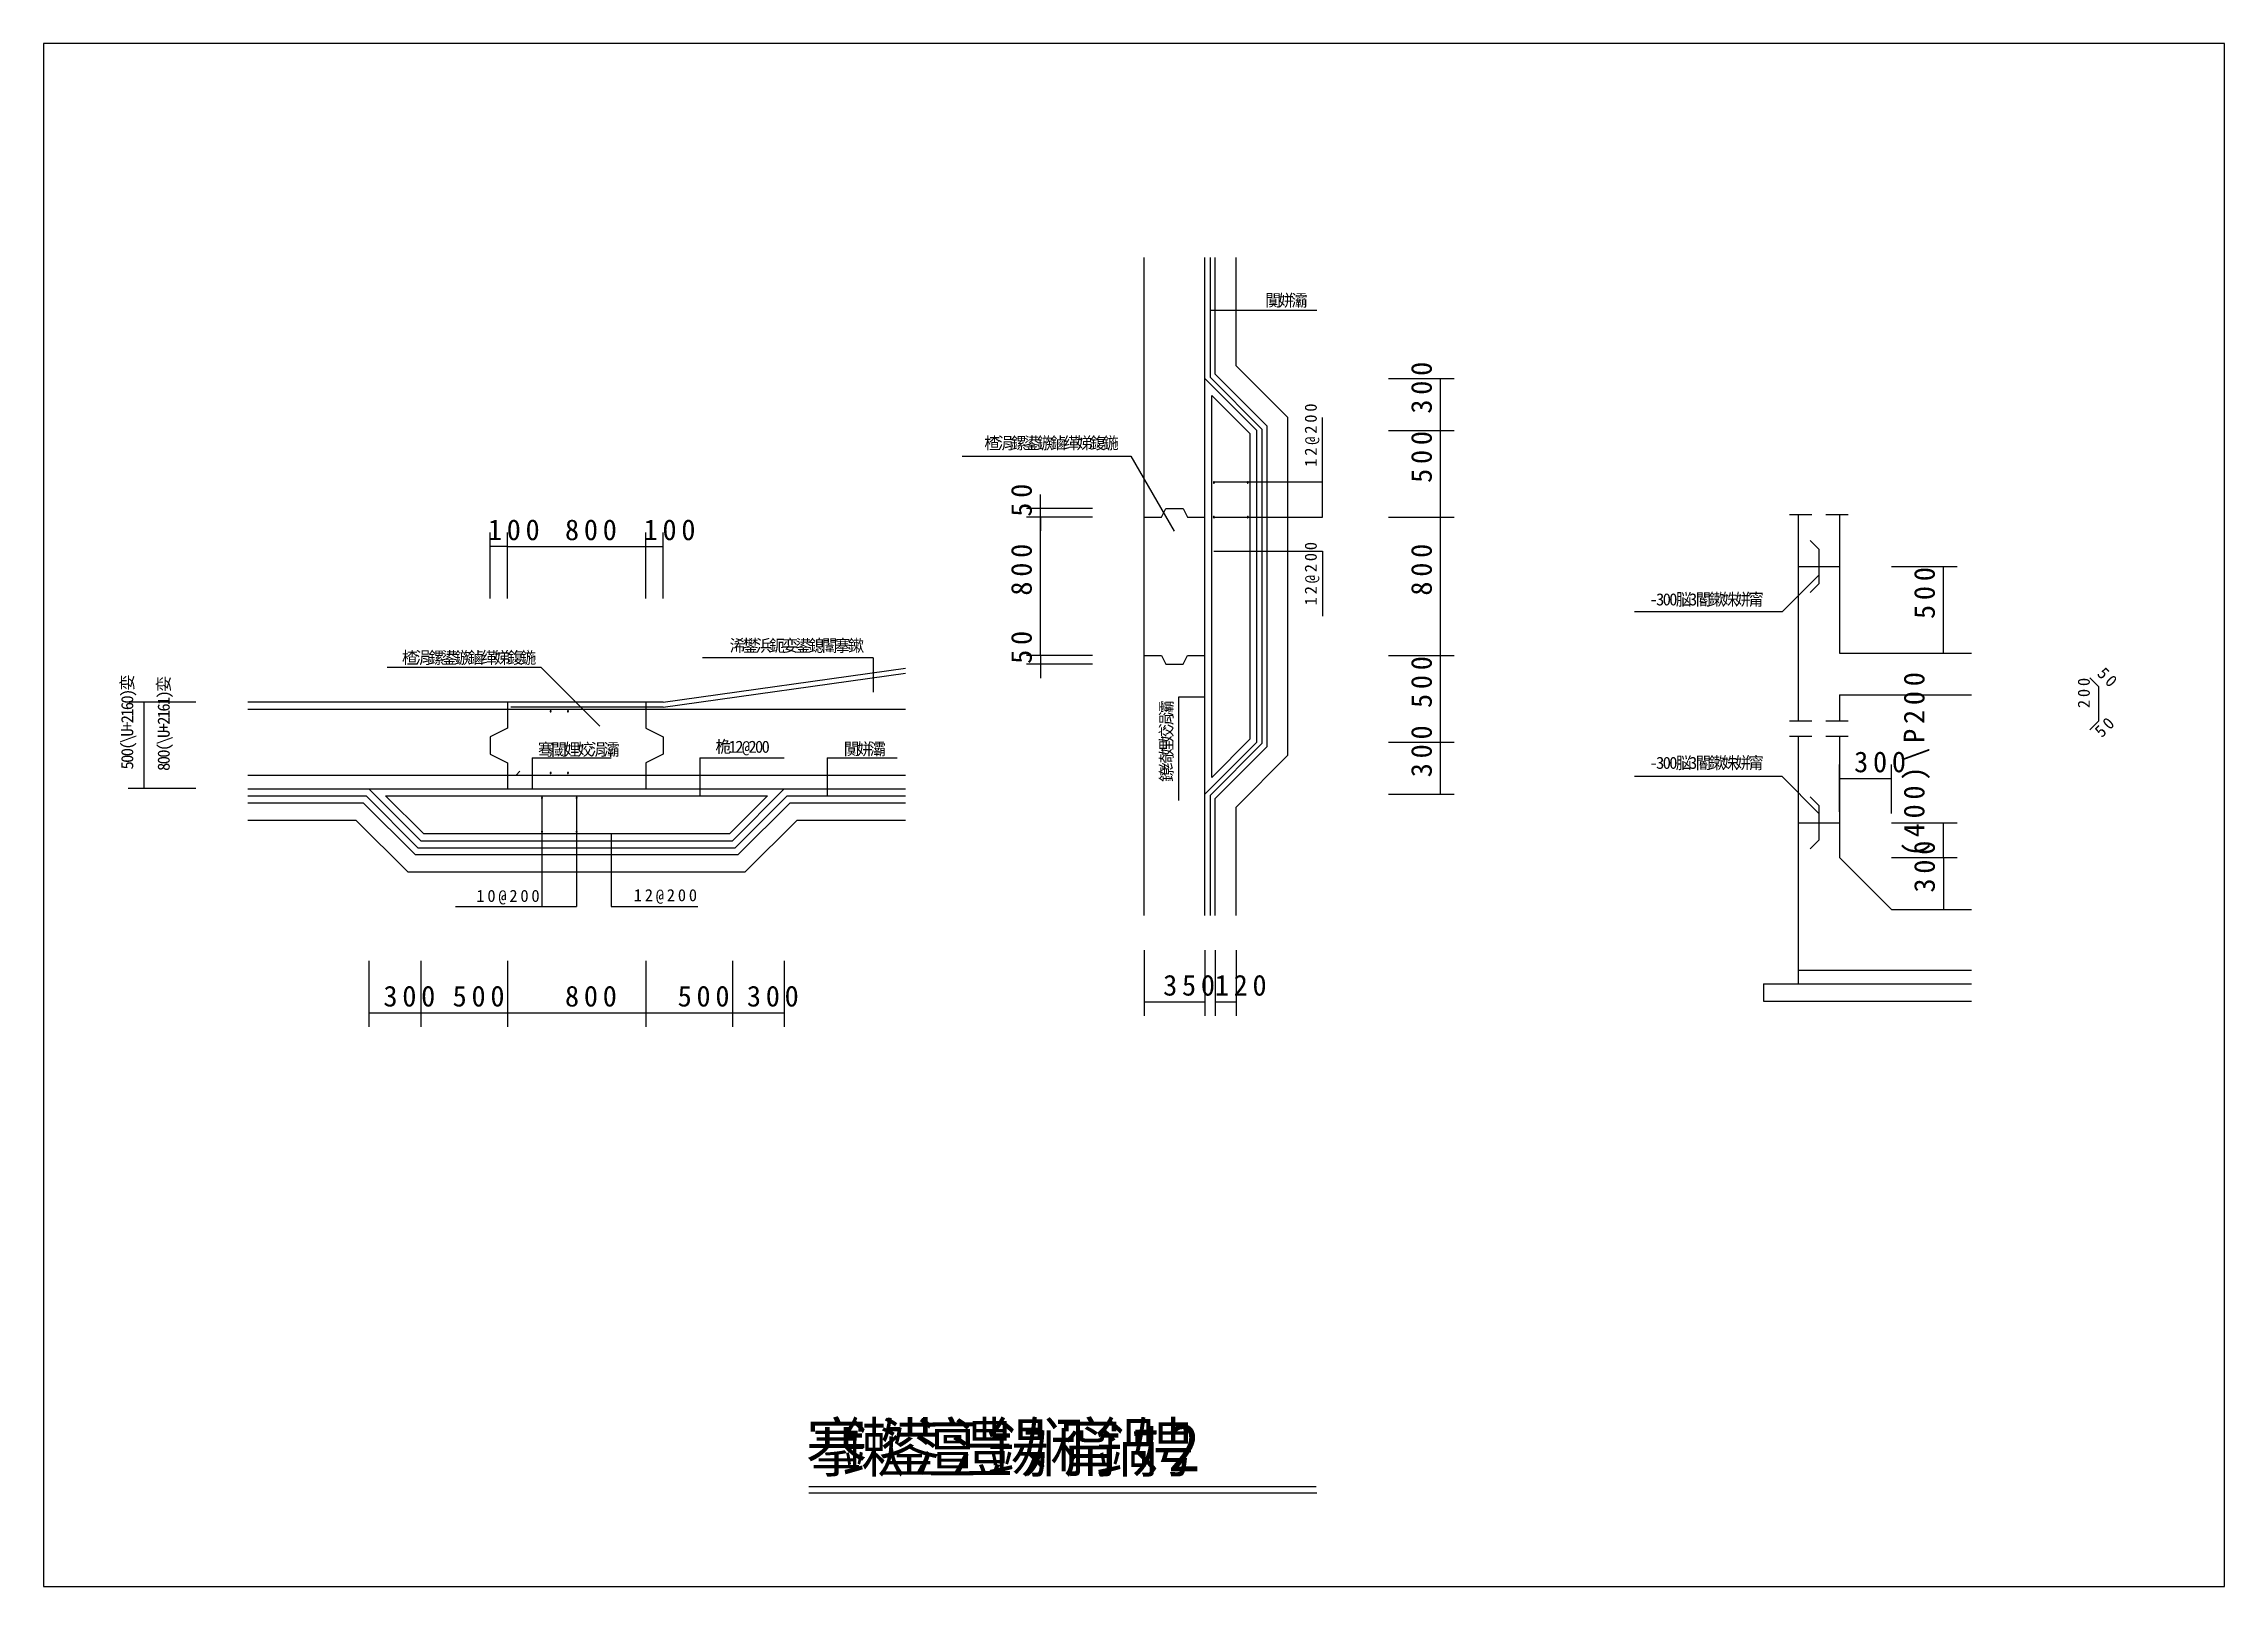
# Model space of a CAD drawing. Header units: metres. Extents: x 0 to 420, y 0 to 297.
import ezdxf

# ---------------------------------------------------------------- set-up
doc = ezdxf.new("R2010")
doc.units = ezdxf.units.M

msp = doc.modelspace()

# ---------------------------------------------------------------- linework, layer by layer
for p, q in [((420, 297), (0, 297)), ((0, 297), (0, 0)), ((420, 0), (420, 297)), ((211.98, 129.18), (211.98, 255.85)), ((223.65, 129.18), (223.65, 255.85)), ((224.65, 255.85), (224.65, 232.76)), ((225.65, 233.34), (225.65, 255.85)), ((229.65, 235), (229.65, 255.85)), ((224.65, 245.68), (245.22, 245.68)), ((223.65, 145.85), (223.65, 239.18)), ((223.65, 232.51), (233.65, 222.51)), ((224.65, 232.76), (234.65, 222.76)), ((225.65, 233.34), (235.65, 223.34)), ((229.65, 235), (239.65, 225)), ((259.02, 232.51), (271.69, 232.51)), ((269.02, 222.51), (269.02, 232.51)), ((224.98, 155.73), (224.98, 229.29)), ((224.98, 229.29), (232.31, 221.96)), ((234.65, 222.76), (234.65, 162.27)), ((235.65, 161.68), (235.65, 223.34)), ((239.65, 160.03), (239.65, 225)), ((246.31, 205.85), (246.31, 225)), ((232.31, 221.96), (232.31, 163.07)), ((233.65, 162.51), (233.65, 222.51)), ((259.02, 222.51), (271.69, 222.51)), ((259.02, 222.51), (271.69, 222.51)), ((269.02, 205.85), (269.02, 222.51)), ((176.92, 217.6), (209.41, 217.6)), ((209.41, 217.6), (217.75, 203.16)), ((191.98, 207.51), (191.98, 210.18)), ((225.38, 212.62), (246.31, 212.62)), ((201.98, 207.51), (189.31, 207.51)), ((201.98, 205.85), (189.31, 205.85)), ((201.98, 205.85), (189.31, 205.85)), ((191.98, 205.85), (191.98, 207.51)), ((191.98, 179.18), (191.98, 205.85)), ((191.98, 205.85), (191.98, 203.18)), ((211.98, 205.85), (215.31, 205.85)), ((215.31, 205.85), (216.15, 207.51)), ((216.15, 207.51), (219.48, 207.51)), ((219.48, 207.51), (220.31, 205.85)), ((220.31, 205.85), (223.65, 205.85)), ((225.49, 205.85), (246.31, 205.85)), ((259.02, 205.85), (271.69, 205.85)), ((259.02, 205.85), (271.69, 205.85)), ((269.02, 179.18), (269.02, 205.85)), ((336.23, 206.32), (340.56, 206.32)), ((337.9, 206.32), (337.9, 166.65)), ((343.23, 206.32), (347.56, 206.32)), ((345.9, 206.32), (345.9, 179.65)), ((85.98, 190.2), (85.98, 202.87)), ((89.31, 190.2), (89.31, 202.87)), ((89.31, 190.2), (89.31, 202.87)), ((115.98, 190.2), (115.98, 202.87)), ((115.98, 190.2), (115.98, 202.87)), ((119.31, 190.2), (119.31, 202.87)), ((89.31, 200.2), (85.98, 200.2)), ((89.31, 200.2), (115.98, 200.2)), ((115.98, 200.2), (119.31, 200.2)), ((225.38, 199.29), (246.31, 199.29)), ((246.31, 199.29), (246.31, 186.79)), ((340.23, 201.32), (341.9, 199.65)), ((341.9, 199.65), (341.9, 192.99)), ((341.9, 194.67), (334.82, 187.6)), ((337.9, 196.32), (345.9, 196.32)), ((355.9, 196.32), (368.56, 196.32)), ((365.9, 179.65), (365.9, 196.32)), ((341.9, 192.99), (340.23, 191.32)), ((334.82, 187.6), (306.42, 187.6)), ((191.98, 179.18), (191.98, 181.85)), ((95.82, 176.87), (66.14, 176.87)), ((107.11, 165.58), (95.82, 176.87)), ((119.31, 170.2), (165.98, 176.76)), ((159.79, 178.76), (126.92, 178.76)), ((159.79, 178.76), (159.79, 172.17)), ((201.98, 179.18), (189.31, 179.18)), ((201.98, 179.18), (189.31, 179.18)), ((201.98, 177.51), (189.31, 177.51)), ((191.98, 179.18), (191.98, 177.51)), ((191.98, 177.51), (191.98, 174.85)), ((211.98, 179.18), (215.31, 179.18)), ((215.31, 179.18), (216.15, 177.51)), ((216.15, 177.51), (219.48, 177.51)), ((219.48, 177.51), (220.31, 179.18)), ((220.31, 179.18), (223.65, 179.18)), ((259.02, 179.18), (271.69, 179.18)), ((259.02, 179.18), (271.69, 179.18)), ((269.02, 162.51), (269.02, 179.18)), ((345.9, 179.65), (371.32, 179.65)), ((355.9, 179.65), (368.56, 179.65)), ((119.31, 169.27), (165.98, 175.83)), ((394.1, 174.88), (395.77, 173.21)), ((395.77, 173.21), (395.77, 166.55)), ((29.31, 170.25), (16.31, 170.25)), ((19.31, 170.25), (19.31, 153.58)), ((119.31, 170.2), (39.31, 170.2)), ((39.31, 168.87), (165.98, 168.87)), ((89.31, 170.2), (89.31, 165.2)), ((119.31, 169.27), (89.96, 169.27)), ((115.98, 170.2), (115.98, 165.2)), ((218.64, 151.3), (218.64, 171.25)), ((218.64, 171.25), (223.65, 171.25)), ((345.9, 171.65), (371.32, 171.65)), ((345.9, 171.65), (345.9, 166.65)), ((89.31, 165.2), (85.98, 163.53)), ((115.98, 165.2), (119.31, 163.53)), ((336.23, 166.65), (340.56, 166.65)), ((343.23, 166.65), (347.56, 166.65)), ((395.77, 166.55), (394.1, 164.88)), ((85.98, 163.53), (85.98, 160.2)), ((85.98, 160.2), (89.31, 158.53)), ((119.31, 160.2), (115.98, 158.53)), ((119.31, 163.53), (119.31, 160.2)), ((223.65, 152.51), (233.65, 162.51)), ((234.65, 162.27), (224.65, 152.27)), ((232.31, 163.07), (224.98, 155.73)), ((225.65, 151.68), (235.65, 161.68)), ((229.65, 150.03), (239.65, 160.03)), ((259.02, 162.51), (271.69, 162.51)), ((259.02, 162.51), (271.69, 162.51)), ((269.02, 152.51), (269.02, 162.51)), ((336.23, 163.65), (340.56, 163.65)), ((337.9, 163.65), (337.9, 115.99)), ((343.23, 163.65), (347.56, 163.65)), ((345.9, 163.65), (345.9, 140.32)), ((39.31, 156.2), (165.98, 156.2)), ((89.31, 158.53), (89.31, 153.53)), ((90.98, 156.2), (91.69, 156.91)), ((94.06, 159.53), (109.31, 159.53)), ((94.06, 159.53), (94.06, 153.53)), ((115.98, 158.53), (115.98, 153.53)), ((126.39, 159.53), (142.65, 159.53)), ((126.39, 159.53), (126.39, 152.2)), ((150.89, 159.53), (164.41, 159.53)), ((150.89, 159.53), (150.89, 152.2)), ((334.82, 155.89), (306.42, 155.89)), ((341.9, 148.82), (334.82, 155.89)), ((345.9, 149.1), (345.9, 158.19)), ((345.9, 155.52), (355.9, 155.52)), ((355.9, 148.82), (355.9, 158.19)), ((29.31, 153.58), (16.31, 153.58)), ((39.31, 153.53), (165.98, 153.53)), ((39.31, 152.2), (62.09, 152.2)), ((55.98, 153.53), (149.31, 153.53)), ((62.09, 152.2), (72.09, 142.2)), ((62.65, 153.53), (72.65, 143.53)), ((65.87, 152.2), (139.43, 152.2)), ((73.2, 144.87), (65.87, 152.2)), ((95.98, 151.69), (95.98, 130.87)), ((102.65, 151.8), (102.65, 130.87)), ((139.43, 152.2), (132.09, 144.87)), ((142.65, 153.53), (132.65, 143.53)), ((133.2, 142.2), (143.2, 152.2)), ((143.2, 152.2), (165.98, 152.2)), ((224.65, 152.27), (224.65, 129.18)), ((225.65, 129.18), (225.65, 151.68)), ((259.02, 152.51), (271.69, 152.51)), ((340.23, 151.99), (341.9, 150.32)), ((39.31, 150.87), (61.54, 150.87)), ((39.31, 147.53), (60.16, 147.53)), ((60.16, 147.53), (70.16, 137.53)), ((61.54, 150.87), (71.54, 140.87)), ((143.75, 150.87), (133.75, 140.87)), ((145.13, 147.53), (135.13, 137.53)), ((143.75, 150.87), (165.98, 150.87)), ((145.13, 147.53), (165.98, 147.53)), ((229.65, 129.18), (229.65, 150.03)), ((341.9, 150.32), (341.9, 143.65)), ((72.65, 143.53), (132.65, 143.53)), ((132.09, 144.87), (73.2, 144.87)), ((109.31, 144.87), (109.31, 130.87)), ((337.9, 146.99), (345.9, 146.99)), ((341.9, 143.65), (340.23, 141.99)), ((355.9, 146.99), (368.56, 146.99)), ((365.9, 140.32), (365.9, 146.99)), ((71.54, 140.87), (133.75, 140.87)), ((72.09, 142.2), (133.2, 142.2)), ((345.9, 140.32), (355.9, 130.32)), ((355.9, 140.32), (368.56, 140.32)), ((355.9, 140.32), (368.56, 140.32)), ((365.9, 140.32), (365.9, 130.32)), ((70.16, 137.53), (135.13, 137.53)), ((79.31, 130.87), (102.65, 130.87)), ((109.31, 130.87), (125.98, 130.87)), ((355.9, 130.32), (371.32, 130.32)), ((355.9, 130.32), (368.56, 130.32)), ((211.98, 122.51), (211.98, 109.85)), ((223.65, 122.51), (223.65, 109.85)), ((225.65, 122.51), (225.65, 109.85)), ((229.65, 122.51), (229.65, 109.85)), ((62.65, 120.41), (62.65, 107.75)), ((72.65, 120.41), (72.65, 107.75)), ((72.65, 120.41), (72.65, 107.75)), ((89.31, 120.41), (89.31, 107.75)), ((89.31, 120.41), (89.31, 107.75)), ((115.98, 120.41), (115.98, 107.75)), ((115.98, 120.41), (115.98, 107.75)), ((132.65, 120.41), (132.65, 107.75)), ((132.65, 120.41), (132.65, 107.75)), ((142.65, 120.41), (142.65, 107.75)), ((337.9, 118.65), (371.32, 118.65)), ((331.23, 115.99), (371.32, 115.99)), ((331.23, 115.99), (331.23, 112.65)), ((62.65, 110.41), (72.65, 110.41)), ((72.65, 110.41), (89.31, 110.41)), ((89.31, 110.41), (115.98, 110.41)), ((115.98, 110.41), (132.65, 110.41)), ((132.65, 110.41), (142.65, 110.41)), ((211.98, 112.51), (223.65, 112.51)), ((225.65, 112.51), (229.65, 112.51)), ((331.23, 112.65), (371.32, 112.65)), ((147.36, 19.2), (245.1, 19.2)), ((147.36, 17.99), (245.19, 17.99)), ((0, 0), (420, 0))]:
    msp.add_line(p, q)
for points in [[(225.38, 212.62), (225.37, 212.62), (225.36, 212.62), (225.35, 212.62), (225.34, 212.61), (225.33, 212.61), (225.32, 212.6), (225.31, 212.6), (225.3, 212.59), (225.29, 212.58), (225.29, 212.57), (225.28, 212.56), (225.28, 212.55), (225.28, 212.54), (225.27, 212.53), (225.27, 212.52), (225.27, 212.51), (225.27, 212.5), (225.27, 212.49), (225.28, 212.48), (225.28, 212.47), (225.28, 212.46), (225.29, 212.45), (225.29, 212.44), (225.3, 212.44), (225.31, 212.43), (225.32, 212.42), (225.33, 212.42), (225.34, 212.41), (225.35, 212.41), (225.36, 212.41), (225.37, 212.4), (225.38, 212.4)], [(225.38, 212.4), (225.39, 212.4), (225.4, 212.41), (225.41, 212.41), (225.42, 212.41), (225.43, 212.42), (225.44, 212.42), (225.45, 212.43), (225.46, 212.44), (225.46, 212.44), (225.47, 212.45), (225.47, 212.46), (225.48, 212.47), (225.48, 212.48), (225.48, 212.49), (225.49, 212.5), (225.49, 212.51), (225.49, 212.52), (225.48, 212.53), (225.48, 212.54), (225.48, 212.55), (225.47, 212.56), (225.47, 212.57), (225.46, 212.58), (225.46, 212.59), (225.45, 212.6), (225.44, 212.6), (225.43, 212.61), (225.42, 212.61), (225.41, 212.62), (225.4, 212.62), (225.39, 212.62), (225.38, 212.62), (225.38, 212.62)], [(231.91, 212.62), (231.9, 212.62), (231.89, 212.62), (231.88, 212.62), (231.87, 212.61), (231.86, 212.61), (231.85, 212.6), (231.84, 212.6), (231.83, 212.59), (231.83, 212.58), (231.82, 212.57), (231.81, 212.56), (231.81, 212.55), (231.81, 212.54), (231.8, 212.53), (231.8, 212.52), (231.8, 212.51), (231.8, 212.5), (231.8, 212.49), (231.81, 212.48), (231.81, 212.47), (231.81, 212.46), (231.82, 212.45), (231.83, 212.44), (231.83, 212.44), (231.84, 212.43), (231.85, 212.42), (231.86, 212.42), (231.87, 212.41), (231.88, 212.41), (231.89, 212.41), (231.9, 212.4), (231.91, 212.4)], [(231.91, 212.4), (231.92, 212.4), (231.93, 212.41), (231.94, 212.41), (231.95, 212.41), (231.96, 212.42), (231.97, 212.42), (231.98, 212.43), (231.99, 212.44), (231.99, 212.44), (232, 212.45), (232.01, 212.46), (232.01, 212.47), (232.01, 212.48), (232.02, 212.49), (232.02, 212.5), (232.02, 212.51), (232.02, 212.52), (232.02, 212.53), (232.01, 212.54), (232.01, 212.55), (232.01, 212.56), (232, 212.57), (231.99, 212.58), (231.99, 212.59), (231.98, 212.6), (231.97, 212.6), (231.96, 212.61), (231.95, 212.61), (231.94, 212.62), (231.93, 212.62), (231.92, 212.62), (231.91, 212.62), (231.91, 212.62)], [(225.38, 205.95), (225.37, 205.95), (225.36, 205.95), (225.35, 205.95), (225.34, 205.95), (225.33, 205.94), (225.32, 205.94), (225.31, 205.93), (225.3, 205.92), (225.29, 205.91), (225.29, 205.91), (225.28, 205.9), (225.28, 205.89), (225.28, 205.88), (225.27, 205.87), (225.27, 205.86), (225.27, 205.85), (225.27, 205.84), (225.27, 205.82), (225.28, 205.81), (225.28, 205.8), (225.28, 205.79), (225.29, 205.79), (225.29, 205.78), (225.3, 205.77), (225.31, 205.76), (225.32, 205.76), (225.33, 205.75), (225.34, 205.75), (225.35, 205.74), (225.36, 205.74), (225.37, 205.74), (225.38, 205.74)], [(225.38, 205.74), (225.39, 205.74), (225.4, 205.74), (225.41, 205.74), (225.42, 205.75), (225.43, 205.75), (225.44, 205.76), (225.45, 205.76), (225.46, 205.77), (225.46, 205.78), (225.47, 205.79), (225.47, 205.79), (225.48, 205.8), (225.48, 205.81), (225.48, 205.82), (225.49, 205.84), (225.49, 205.85), (225.49, 205.86), (225.48, 205.87), (225.48, 205.88), (225.48, 205.89), (225.47, 205.9), (225.47, 205.91), (225.46, 205.91), (225.46, 205.92), (225.45, 205.93), (225.44, 205.94), (225.43, 205.94), (225.42, 205.95), (225.41, 205.95), (225.4, 205.95), (225.39, 205.95), (225.38, 205.95), (225.38, 205.95)], [(231.91, 205.95), (231.9, 205.95), (231.89, 205.95), (231.88, 205.95), (231.87, 205.95), (231.86, 205.94), (231.85, 205.94), (231.84, 205.93), (231.83, 205.92), (231.83, 205.91), (231.82, 205.91), (231.81, 205.9), (231.81, 205.89), (231.81, 205.88), (231.8, 205.87), (231.8, 205.86), (231.8, 205.85), (231.8, 205.84), (231.8, 205.82), (231.81, 205.81), (231.81, 205.8), (231.81, 205.79), (231.82, 205.79), (231.83, 205.78), (231.83, 205.77), (231.84, 205.76), (231.85, 205.76), (231.86, 205.75), (231.87, 205.75), (231.88, 205.74), (231.89, 205.74), (231.9, 205.74), (231.91, 205.74)], [(231.91, 205.74), (231.92, 205.74), (231.93, 205.74), (231.94, 205.74), (231.95, 205.75), (231.96, 205.75), (231.97, 205.76), (231.98, 205.76), (231.99, 205.77), (231.99, 205.78), (232, 205.79), (232.01, 205.79), (232.01, 205.8), (232.01, 205.81), (232.02, 205.82), (232.02, 205.84), (232.02, 205.85), (232.02, 205.86), (232.02, 205.87), (232.01, 205.88), (232.01, 205.89), (232.01, 205.9), (232, 205.91), (231.99, 205.91), (231.99, 205.92), (231.98, 205.93), (231.97, 205.94), (231.96, 205.94), (231.95, 205.95), (231.94, 205.95), (231.93, 205.95), (231.92, 205.95), (231.91, 205.95), (231.91, 205.95)], [(97.75, 168.47), (97.75, 168.48), (97.74, 168.49), (97.74, 168.5), (97.74, 168.51), (97.73, 168.52), (97.73, 168.53), (97.72, 168.54), (97.72, 168.54), (97.71, 168.55), (97.7, 168.56), (97.69, 168.56), (97.68, 168.57), (97.68, 168.57), (97.67, 168.57), (97.66, 168.57), (97.65, 168.57), (97.64, 168.57), (97.63, 168.57), (97.62, 168.57), (97.61, 168.57), (97.6, 168.56), (97.59, 168.56), (97.58, 168.55), (97.58, 168.54), (97.57, 168.54), (97.56, 168.53), (97.56, 168.52), (97.55, 168.51), (97.55, 168.5), (97.55, 168.49), (97.55, 168.48), (97.55, 168.47), (97.55, 168.47)], [(97.55, 168.47), (97.55, 168.46), (97.55, 168.45), (97.55, 168.45), (97.55, 168.44), (97.56, 168.43), (97.56, 168.42), (97.57, 168.41), (97.58, 168.4), (97.58, 168.4), (97.59, 168.39), (97.6, 168.39), (97.61, 168.38), (97.62, 168.38), (97.63, 168.38), (97.64, 168.37), (97.65, 168.37), (97.66, 168.37), (97.67, 168.38), (97.68, 168.38), (97.68, 168.38), (97.69, 168.39), (97.7, 168.39), (97.71, 168.4), (97.72, 168.4), (97.72, 168.41), (97.73, 168.42), (97.73, 168.43), (97.74, 168.44), (97.74, 168.45), (97.74, 168.45), (97.75, 168.46), (97.75, 168.47), (97.75, 168.47)], [(101.08, 168.47), (101.08, 168.48), (101.08, 168.49), (101.08, 168.5), (101.07, 168.51), (101.07, 168.52), (101.06, 168.53), (101.06, 168.54), (101.05, 168.54), (101.04, 168.55), (101.03, 168.56), (101.03, 168.56), (101.02, 168.57), (101.01, 168.57), (101, 168.57), (100.99, 168.57), (100.98, 168.57), (100.97, 168.57), (100.96, 168.57), (100.95, 168.57), (100.94, 168.57), (100.93, 168.56), (100.92, 168.56), (100.92, 168.55), (100.91, 168.54), (100.9, 168.54), (100.9, 168.53), (100.89, 168.52), (100.89, 168.51), (100.88, 168.5), (100.88, 168.49), (100.88, 168.48), (100.88, 168.47), (100.88, 168.47)], [(100.88, 168.47), (100.88, 168.46), (100.88, 168.45), (100.88, 168.45), (100.89, 168.44), (100.89, 168.43), (100.9, 168.42), (100.9, 168.41), (100.91, 168.4), (100.92, 168.4), (100.92, 168.39), (100.93, 168.39), (100.94, 168.38), (100.95, 168.38), (100.96, 168.38), (100.97, 168.37), (100.98, 168.37), (100.99, 168.37), (101, 168.38), (101.01, 168.38), (101.02, 168.38), (101.03, 168.39), (101.03, 168.39), (101.04, 168.4), (101.05, 168.4), (101.06, 168.41), (101.06, 168.42), (101.07, 168.43), (101.07, 168.44), (101.08, 168.45), (101.08, 168.45), (101.08, 168.46), (101.08, 168.47), (101.08, 168.47)], [(97.75, 156.6), (97.75, 156.61), (97.74, 156.62), (97.74, 156.63), (97.74, 156.64), (97.73, 156.65), (97.73, 156.66), (97.72, 156.66), (97.72, 156.67), (97.71, 156.68), (97.7, 156.68), (97.69, 156.69), (97.68, 156.69), (97.68, 156.7), (97.67, 156.7), (97.66, 156.7), (97.65, 156.7), (97.64, 156.7), (97.63, 156.7), (97.62, 156.7), (97.61, 156.69), (97.6, 156.69), (97.59, 156.68), (97.58, 156.68), (97.58, 156.67), (97.57, 156.66), (97.56, 156.66), (97.56, 156.65), (97.55, 156.64), (97.55, 156.63), (97.55, 156.62), (97.55, 156.61), (97.55, 156.6), (97.55, 156.6)], [(97.55, 156.6), (97.55, 156.59), (97.55, 156.58), (97.55, 156.57), (97.55, 156.56), (97.56, 156.55), (97.56, 156.54), (97.57, 156.54), (97.58, 156.53), (97.58, 156.52), (97.59, 156.52), (97.6, 156.51), (97.61, 156.51), (97.62, 156.5), (97.63, 156.5), (97.64, 156.5), (97.65, 156.5), (97.66, 156.5), (97.67, 156.5), (97.68, 156.5), (97.68, 156.51), (97.69, 156.51), (97.7, 156.52), (97.71, 156.52), (97.72, 156.53), (97.72, 156.54), (97.73, 156.54), (97.73, 156.55), (97.74, 156.56), (97.74, 156.57), (97.74, 156.58), (97.75, 156.59), (97.75, 156.6), (97.75, 156.6)], [(101.08, 156.6), (101.08, 156.61), (101.08, 156.62), (101.08, 156.63), (101.07, 156.64), (101.07, 156.65), (101.06, 156.66), (101.06, 156.66), (101.05, 156.67), (101.04, 156.68), (101.03, 156.68), (101.03, 156.69), (101.02, 156.69), (101.01, 156.7), (101, 156.7), (100.99, 156.7), (100.98, 156.7), (100.97, 156.7), (100.96, 156.7), (100.95, 156.7), (100.94, 156.69), (100.93, 156.69), (100.92, 156.68), (100.92, 156.68), (100.91, 156.67), (100.9, 156.66), (100.9, 156.66), (100.89, 156.65), (100.89, 156.64), (100.88, 156.63), (100.88, 156.62), (100.88, 156.61), (100.88, 156.6), (100.88, 156.6)], [(100.88, 156.6), (100.88, 156.59), (100.88, 156.58), (100.88, 156.57), (100.89, 156.56), (100.89, 156.55), (100.9, 156.54), (100.9, 156.54), (100.91, 156.53), (100.92, 156.52), (100.92, 156.52), (100.93, 156.51), (100.94, 156.51), (100.95, 156.5), (100.96, 156.5), (100.97, 156.5), (100.98, 156.5), (100.99, 156.5), (101, 156.5), (101.01, 156.5), (101.02, 156.51), (101.03, 156.51), (101.03, 156.52), (101.04, 156.52), (101.05, 156.53), (101.06, 156.54), (101.06, 156.54), (101.07, 156.55), (101.07, 156.56), (101.08, 156.57), (101.08, 156.58), (101.08, 156.59), (101.08, 156.6), (101.08, 156.6)], [(96.09, 151.8), (96.09, 151.81), (96.09, 151.82), (96.08, 151.83), (96.08, 151.84), (96.07, 151.85), (96.07, 151.86), (96.06, 151.87), (96.06, 151.88), (96.05, 151.88), (96.04, 151.89), (96.03, 151.9), (96.02, 151.9), (96.01, 151.9), (96, 151.91), (95.99, 151.91), (95.98, 151.91), (95.97, 151.91), (95.96, 151.91), (95.95, 151.9), (95.94, 151.9), (95.93, 151.9), (95.92, 151.89), (95.91, 151.88), (95.9, 151.88), (95.9, 151.87), (95.89, 151.86), (95.88, 151.85), (95.88, 151.84), (95.88, 151.83), (95.87, 151.82), (95.87, 151.81), (95.87, 151.8), (95.87, 151.8)], [(95.87, 151.8), (95.87, 151.79), (95.87, 151.78), (95.88, 151.77), (95.88, 151.76), (95.88, 151.75), (95.89, 151.74), (95.9, 151.73), (95.9, 151.72), (95.91, 151.72), (95.92, 151.71), (95.93, 151.7), (95.94, 151.7), (95.95, 151.7), (95.96, 151.69), (95.97, 151.69), (95.98, 151.69), (95.99, 151.69), (96, 151.69), (96.01, 151.7), (96.02, 151.7), (96.03, 151.7), (96.04, 151.71), (96.05, 151.72), (96.06, 151.72), (96.06, 151.73), (96.07, 151.74), (96.07, 151.75), (96.08, 151.76), (96.08, 151.77), (96.09, 151.78), (96.09, 151.79), (96.09, 151.8), (96.09, 151.8)], [(102.75, 151.8), (102.75, 151.81), (102.75, 151.82), (102.75, 151.83), (102.75, 151.84), (102.74, 151.85), (102.74, 151.86), (102.73, 151.87), (102.72, 151.88), (102.71, 151.88), (102.71, 151.89), (102.7, 151.9), (102.69, 151.9), (102.68, 151.9), (102.67, 151.91), (102.66, 151.91), (102.65, 151.91), (102.64, 151.91), (102.62, 151.91), (102.61, 151.9), (102.6, 151.9), (102.6, 151.9), (102.59, 151.89), (102.58, 151.88), (102.57, 151.88), (102.56, 151.87), (102.56, 151.86), (102.55, 151.85), (102.55, 151.84), (102.54, 151.83), (102.54, 151.82), (102.54, 151.81), (102.54, 151.8), (102.54, 151.8)], [(102.54, 151.8), (102.54, 151.79), (102.54, 151.78), (102.54, 151.77), (102.55, 151.76), (102.55, 151.75), (102.56, 151.74), (102.56, 151.73), (102.57, 151.72), (102.58, 151.72), (102.59, 151.71), (102.6, 151.7), (102.6, 151.7), (102.61, 151.7), (102.62, 151.69), (102.64, 151.69), (102.65, 151.69), (102.66, 151.69), (102.67, 151.69), (102.68, 151.7), (102.69, 151.7), (102.7, 151.7), (102.71, 151.71), (102.71, 151.72), (102.72, 151.72), (102.73, 151.73), (102.74, 151.74), (102.74, 151.75), (102.75, 151.76), (102.75, 151.77), (102.75, 151.78), (102.75, 151.79), (102.75, 151.8), (102.75, 151.8)], [(96.09, 145.27), (96.09, 145.28), (96.09, 145.29), (96.08, 145.3), (96.08, 145.31), (96.07, 145.32), (96.07, 145.33), (96.06, 145.34), (96.06, 145.35), (96.05, 145.35), (96.04, 145.36), (96.03, 145.37), (96.02, 145.37), (96.01, 145.37), (96, 145.38), (95.99, 145.38), (95.98, 145.38), (95.97, 145.38), (95.96, 145.38), (95.95, 145.37), (95.94, 145.37), (95.93, 145.37), (95.92, 145.36), (95.91, 145.35), (95.9, 145.35), (95.9, 145.34), (95.89, 145.33), (95.88, 145.32), (95.88, 145.31), (95.88, 145.3), (95.87, 145.29), (95.87, 145.28), (95.87, 145.27), (95.87, 145.27)], [(95.87, 145.27), (95.87, 145.26), (95.87, 145.25), (95.88, 145.24), (95.88, 145.23), (95.88, 145.22), (95.89, 145.21), (95.9, 145.2), (95.9, 145.19), (95.91, 145.19), (95.92, 145.18), (95.93, 145.17), (95.94, 145.17), (95.95, 145.17), (95.96, 145.16), (95.97, 145.16), (95.98, 145.16), (95.99, 145.16), (96, 145.16), (96.01, 145.17), (96.02, 145.17), (96.03, 145.17), (96.04, 145.18), (96.05, 145.19), (96.06, 145.19), (96.06, 145.2), (96.07, 145.21), (96.07, 145.22), (96.08, 145.23), (96.08, 145.24), (96.09, 145.25), (96.09, 145.26), (96.09, 145.27), (96.09, 145.27)], [(102.75, 145.27), (102.75, 145.28), (102.75, 145.29), (102.75, 145.3), (102.75, 145.31), (102.74, 145.32), (102.74, 145.33), (102.73, 145.34), (102.72, 145.35), (102.71, 145.35), (102.71, 145.36), (102.7, 145.37), (102.69, 145.37), (102.68, 145.37), (102.67, 145.38), (102.66, 145.38), (102.65, 145.38), (102.64, 145.38), (102.62, 145.38), (102.61, 145.37), (102.6, 145.37), (102.6, 145.37), (102.59, 145.36), (102.58, 145.35), (102.57, 145.35), (102.56, 145.34), (102.56, 145.33), (102.55, 145.32), (102.55, 145.31), (102.54, 145.3), (102.54, 145.29), (102.54, 145.28), (102.54, 145.27), (102.54, 145.27)], [(102.54, 145.27), (102.54, 145.26), (102.54, 145.25), (102.54, 145.24), (102.55, 145.23), (102.55, 145.22), (102.56, 145.21), (102.56, 145.2), (102.57, 145.19), (102.58, 145.19), (102.59, 145.18), (102.6, 145.17), (102.6, 145.17), (102.61, 145.17), (102.62, 145.16), (102.64, 145.16), (102.65, 145.16), (102.66, 145.16), (102.67, 145.16), (102.68, 145.17), (102.69, 145.17), (102.7, 145.17), (102.71, 145.18), (102.71, 145.19), (102.72, 145.19), (102.73, 145.2), (102.74, 145.21), (102.74, 145.22), (102.75, 145.23), (102.75, 145.24), (102.75, 145.25), (102.75, 145.26), (102.75, 145.27), (102.75, 145.27)]]:
    msp.add_lwpolyline(points)

# ---------------------------------------------------------------- texts
for s, height, p in [('闃', 2.33, (235.28, 246.41)), ('姘', 2.33, (237.82, 246.41)), ('灞', 2.33, (240.36, 246.41)), ('楂', 2.33, (181.18, 218.94)), ('涓', 2.33, (183.72, 218.94)), ('鏍', 2.33, (186.25, 218.94)), ('鍙', 2.33, (188.79, 218.94)), ('鏃', 2.33, (191.33, 218.94)), ('鏀', 2.33, (193.86, 218.94)), ('缂', 2.33, (196.4, 218.94)), ('娣', 2.33, (198.93, 218.94)), ('鍑', 2.33, (201.47, 218.94)), ('鍦', 2.33, (204.01, 218.94)), ('1', 4, (85.55, 201.41)), ('0', 4, (89.19, 201.41)), ('0', 4, (92.82, 201.41)), ('8', 4, (100.41, 201.41)), ('0', 4, (104.05, 201.41)), ('0', 4, (107.68, 201.41)), ('1', 4, (115.55, 201.41)), ('0', 4, (119.19, 201.41)), ('0', 4, (122.82, 201.41)), ('-', 2.33, (309.28, 188.85)), ('3', 2.33, (310.55, 188.85)), ('0', 2.33, (311.82, 188.85)), ('0', 2.33, (313.08, 188.85)), ('脳', 2.33, (314.35, 188.85)), ('3', 2.33, (316.89, 188.85)), ('閽', 2.33, (318.16, 188.85)), ('鏉', 2.33, (320.69, 188.85)), ('姝', 2.33, (323.23, 188.85)), ('姘', 2.33, (325.77, 188.85)), ('甯', 2.33, (328.3, 188.85)), ('浠', 2.33, (132.12, 179.95)), ('鐢', 2.33, (134.66, 179.95)), ('浜', 2.33, (137.19, 179.95)), ('鈪', 2.33, (139.73, 179.95)), ('娈', 2.33, (142.26, 179.95)), ('鍙', 2.33, (144.8, 179.95)), ('鎴', 2.33, (147.34, 179.95)), ('闈', 2.33, (149.87, 179.95)), ('搴', 2.33, (152.41, 179.95)), ('鏉', 2.33, (154.95, 179.95)), ('楂', 2.33, (69.02, 177.63)), ('涓', 2.33, (71.56, 177.63)), ('鏍', 2.33, (74.1, 177.63)), ('鍙', 2.33, (76.63, 177.63)), ('鏃', 2.33, (79.17, 177.63)), ('鏀', 2.33, (81.71, 177.63)), ('缂', 2.33, (84.24, 177.63)), ('娣', 2.33, (86.78, 177.63)), ('鍑', 2.33, (89.31, 177.63)), ('鍦', 2.33, (91.85, 177.63)), ('骞', 2.33, (95.2, 159.95)), ('閾', 2.33, (97.73, 159.95)), ('娌', 2.33, (100.27, 159.95)), ('姣', 2.33, (102.81, 159.95)), ('涓', 2.33, (105.34, 159.95)), ('灞', 2.33, (107.88, 159.95)), ('桅', 2.33, (129.4, 160.48)), ('1', 2.33, (131.94, 160.48)), ('2', 2.33, (133.21, 160.48)), ('@', 2.33, (134.47, 160.48)), ('2', 2.33, (135.74, 160.48)), ('0', 2.33, (137.01, 160.48)), ('0', 2.33, (138.28, 160.48)), ('闃', 2.33, (154.09, 160.06)), ('姘', 2.33, (156.63, 160.06)), ('灞', 2.33, (159.17, 160.06)), ('3', 2.33, (310.55, 157.38)), ('0', 2.33, (311.82, 157.38)), ('0', 2.33, (313.08, 157.38)), ('脳', 2.33, (314.35, 157.38)), ('3', 2.33, (316.89, 157.38)), ('閽', 2.33, (318.16, 157.38)), ('鏉', 2.33, (320.69, 157.38)), ('姝', 2.33, (323.23, 157.38)), ('姘', 2.33, (325.77, 157.38)), ('甯', 2.33, (328.3, 157.38)), ('3', 4, (348.69, 156.73)), ('0', 4, (352.33, 156.73)), ('0', 4, (355.96, 156.73)), ('-', 2.33, (309.28, 157.38)), ('1', 2.33, (83.34, 131.77)), ('0', 2.33, (85.46, 131.77)), ('@', 2.33, (87.58, 131.77)), ('2', 2.33, (89.7, 131.77)), ('0', 2.33, (91.82, 131.77)), ('0', 2.33, (93.94, 131.77)), ('1', 2.33, (113.65, 131.9)), ('2', 2.33, (115.78, 131.9)), ('@', 2.33, (117.9, 131.9)), ('2', 2.33, (120.02, 131.9)), ('0', 2.33, (122.14, 131.9)), ('0', 2.33, (124.26, 131.9)), ('3', 4, (215.61, 113.73)), ('5', 4, (219.24, 113.73)), ('0', 4, (222.88, 113.73)), ('1', 4, (225.55, 113.73)), ('2', 4, (229.19, 113.73)), ('0', 4, (232.82, 113.73)), ('3', 4, (65.44, 111.63)), ('0', 4, (69.08, 111.63)), ('0', 4, (72.71, 111.63)), ('5', 4, (78.77, 111.63)), ('0', 4, (82.41, 111.63)), ('0', 4, (86.05, 111.63)), ('8', 4, (100.41, 111.63)), ('0', 4, (104.05, 111.63)), ('0', 4, (107.68, 111.63)), ('5', 4, (122.11, 111.63)), ('0', 4, (125.74, 111.63)), ('0', 4, (129.38, 111.63)), ('3', 4, (135.44, 111.63)), ('0', 4, (139.08, 111.63)), ('0', 4, (142.71, 111.63)), ('搴', 9.17, (146.78, 22.14)), ('鏉', 9.17, (153.76, 22.14)), ('鍙', 9.17, (160.73, 22.14)), ('澶', 9.17, (167.71, 22.14)), ('澧', 9.17, (174.68, 22.14)), ('鍚', 9.17, (181.66, 22.14)), ('娴', 9.17, (188.63, 22.14)), ('甯', 9.17, (195.61, 22.14)), ('鍋', 9.17, (202.58, 22.14)), ('娉', 9.17, (209.56, 22.14)), ('2', 9.17, (216.53, 22.14))]:
    msp.add_text(s, height=height).set_placement(p)
for s, height, rotation, p in [('0', 4, 90, (267.35, 233.04)), ('0', 4, 90, (267.35, 229.4)), ('0', 2.33, 90, (245.2, 226.14)), ('3', 4, 90, (267.35, 225.76)), ('0', 2.33, 90, (245.2, 224.02)), ('2', 2.33, 90, (245.2, 221.9)), ('2', 2.33, 90, (245.2, 217.66)), ('@', 2.33, 90, (245.2, 219.78)), ('0', 4, 90, (267.35, 219.7)), ('0', 4, 90, (267.35, 216.07)), ('1', 2.33, 90, (245.2, 215.53)), ('5', 4, 90, (267.35, 212.43)), ('0', 4, 90, (190.31, 209.56)), ('5', 4, 90, (190.31, 205.92)), ('0', 4, 90, (190.31, 198)), ('0', 2.33, 90, (245.2, 199.48)), ('0', 2.33, 90, (245.2, 197.36)), ('0', 4, 90, (267.35, 198)), ('0', 4, 90, (190.31, 194.37)), ('2', 2.33, 90, (245.2, 195.23)), ('@', 2.33, 90, (245.2, 193.11)), ('0', 4, 90, (267.35, 194.37)), ('0', 4, 90, (364.23, 193.51)), ('8', 4, 90, (190.31, 190.73)), ('2', 2.33, 90, (245.2, 190.99)), ('1', 2.33, 90, (245.2, 188.87)), ('8', 4, 90, (267.35, 190.73)), ('0', 4, 90, (364.23, 189.87)), ('5', 4, 90, (364.23, 186.23)), ('0', 4, 90, (190.31, 181.23)), ('娈', 2.33, 90, (17.26, 172.49)), ('娈', 2.33, 90, (24.28, 172.21)), ('5', 4, 90, (190.31, 177.59)), ('0', 4, 90, (267.35, 176.37)), ('5', 2.33, 315, (395.34, 175.54)), (')', 2.33, 90, (17.26, 171.22)), ('灞', 2.33, 90, (217.4, 167.54)), ('0', 4, 90, (267.35, 172.73)), ('0', 4, 90, (362.23, 173.29)), ('0', 2.33, 90, (394.08, 173.32)), ('0', 2.33, 90, (394.08, 171.2)), ('0', 2.33, 315, (396.84, 174.04)), ('0', 2.33, 90, (17.26, 169.95)), ('6', 2.33, 90, (17.26, 168.69)), ('1', 2.33, 90, (17.26, 167.42)), (')', 2.33, 90, (24.28, 170.94)), ('6', 2.33, 90, (24.28, 168.41)), ('1', 2.33, 90, (24.28, 169.68)), ('1', 2.33, 90, (24.28, 167.14)), ('涓', 2.33, 90, (217.4, 165.01)), ('5', 4, 90, (267.35, 169.1)), ('2', 4, 90, (362.23, 166.02)), ('0', 4, 90, (362.23, 169.65)), ('2', 2.33, 90, (394.08, 169.07)), ('\\', 2.33, 90, (17.26, 162.35)), ('U', 2.33, 90, (17.26, 163.61)), ('2', 2.33, 90, (17.26, 166.15)), ('+', 2.33, 90, (17.26, 164.88)), ('U', 2.33, 90, (24.28, 163.34)), ('2', 2.33, 90, (24.28, 165.87)), ('+', 2.33, 90, (24.28, 164.6)), ('姣', 2.33, 90, (217.4, 162.47)), ('娌', 2.33, 90, (217.4, 159.93)), ('0', 4, 90, (267.35, 163.04)), ('P', 4, 90, (362.23, 162.38)), ('5', 2.33, 45, (396.4, 163.27)), ('0', 2.33, 45, (397.9, 164.77)), ('(', 2.33, 90, (17.26, 161.08)), ('0', 2.33, 90, (17.26, 159.81)), ('0', 2.33, 90, (17.26, 158.54)), ('(', 2.33, 90, (24.28, 160.8)), ('\\', 2.33, 90, (24.28, 162.07)), ('0', 2.33, 90, (24.28, 159.53)), ('0', 2.33, 90, (24.28, 158.26)), ('绮', 2.33, 90, (217.4, 157.4)), ('0', 4, 90, (267.35, 159.4)), ('\\', 4, 90, (362.23, 158.75)), ('5', 2.33, 90, (17.26, 157.27)), ('8', 2.33, 90, (24.28, 156.99)), ('鐐', 2.33, 90, (217.4, 154.86)), ('3', 4, 90, (267.35, 155.76)), (')', 4, 90, (362.23, 155.11)), ('0', 4, 90, (362.23, 151.47)), ('0', 4, 90, (362.23, 147.84)), ('(', 4, 90, (362.23, 140.56)), ('4', 4, 90, (362.23, 144.2)), ('0', 4, 90, (364.23, 140.84)), ('0', 4, 90, (364.23, 137.2)), ('3', 4, 90, (364.23, 133.57))]:
    msp.add_text(s, height=height, rotation=rotation).set_placement(p)

doc.saveas('drawing.dxf')
